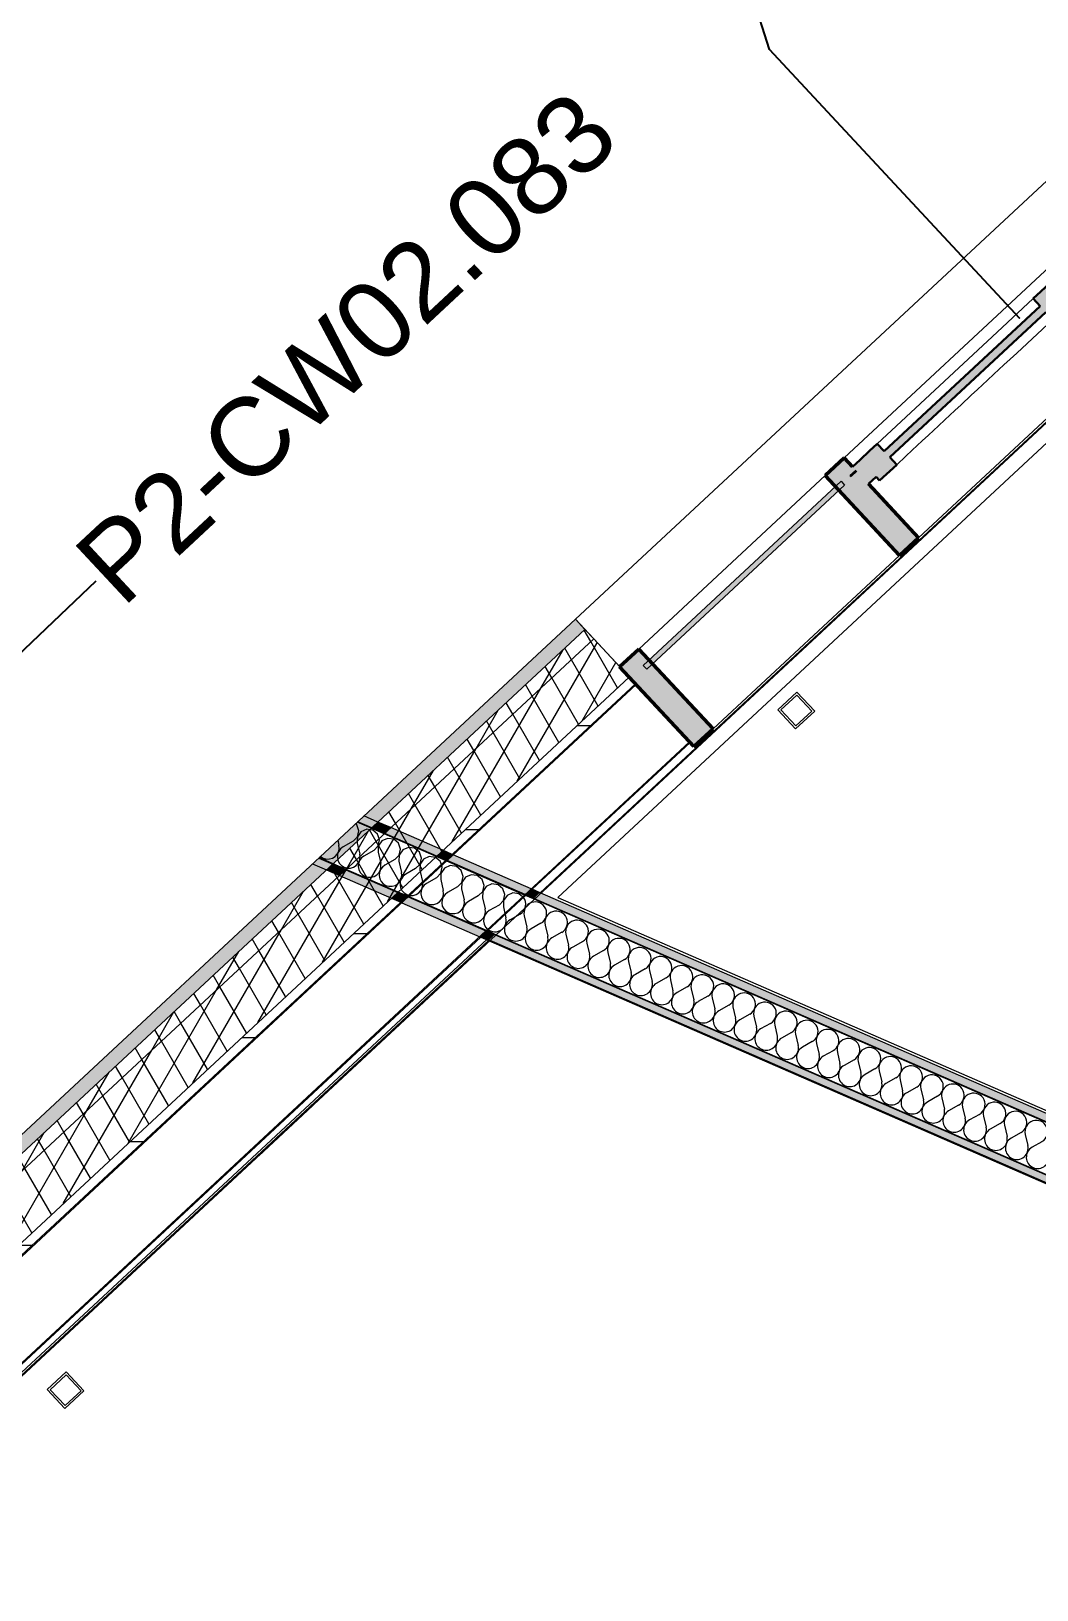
# Model space of a CAD drawing. Header units: millimetres. Extents: x -37281 to 954596, y -59787 to 956680.
# Drawn here: x 856666 to 858601, y -8863 to -5864 of the extents above; entities that cross this region are included whole.
import ezdxf
from ezdxf.enums import TextEntityAlignment as Align

# ---------------------------------------------------------------- set-up
doc = ezdxf.new("R2010")
doc.units = ezdxf.units.MM
doc.header["$MEASUREMENT"] = 0
doc.linetypes.add('Double Dashed', pattern=[1093.611073, 529.166651, -211.666656, 141.111112, -211.666656])
for name, color, linetype, lineweight, true_color in [('A-25-M_Curtain_Wall_Pen_No__46', 7, 'Continuous', 35, 0x444444), ('New_A-15-MG_Structural_Grid_Phase_2_Pen_No__222', 7, 'Continuous', 13, 0x65af33), ('New_A-25-M_Curtain_Wall_Pen_No__103', 7, 'Continuous', 15, 0xa6a6a6), ('New_A-25-M_Curtain_Wall_Pen_No__144', 7, 'Continuous', 0, 0xc8c8c8), ('New_A-25-M_Curtain_Wall_Pen_No__165', 7, 'Continuous', 0, 0x006060), ('New_A-25-M_Curtain_Wall_Pen_No__23', 7, 'Continuous', 30, 0x2a2a2a), ('New_A-25-M_Curtain_Wall_Pen_No__27', 7, 'Continuous', 50, 0x2a2a2a), ('New_A-25-M_Wall_Ext_Pen_No__107', 7, 'Continuous', 15, 0xa6a6a6), ('New_A-25-M_Wall_Int_Pen_No__107', 7, 'Continuous', 15, 0xa6a6a6), ('New_A-35-M_FFE-Zone_Pen_No__74', 7, 'Continuous', 20, 0x606060)]:
    doc.layers.add(name, color=color, linetype=linetype, lineweight=lineweight, true_color=true_color)
for name, color, linetype, lineweight in [('A-25-M_Curtain_Wall_Pen_No__85', 8, 'Continuous', 20), ('COLUMN.IFC Import_Pen_No__2', 8, 'Continuous', 15), ('New_A-20-M_Floor_Slab_Pen_No__89', 8, 'Continuous', 20), ('New_A-25-M_Curtain_Wall_Pen_No__1', 7, 'Continuous', 13), ('New_A-25-M_Curtain_Wall_Pen_No__87', 8, 'Continuous', 20), ('New_A-25-M_Wall_Ext_Pen_No__1', 7, 'Continuous', 13), ('New_A-25-M_Wall_Ext_Pen_No__87', 8, 'Continuous', 20), ('New_A-25-M_Wall_Int_Pen_No__1', 7, 'Continuous', 13), ('New_ArchiCAD Windows_Pen_No__1', 7, 'Continuous', 13), ('New_ArchiCAD Windows_Pen_No__87', 8, 'Continuous', 20), ('New_ArchiCAD Zone Stamps_Pen_No__9', 7, 'Continuous', 13)]:
    doc.layers.add(name, color=color, linetype=linetype, lineweight=lineweight)
for name, color, linetype in [('COLUMN.IFC Import', 7, 'Continuous'), ('New_A-15-MG_Structural_Grid_Phase_2', 7, 'Continuous'), ('New_A-20-M_Floor_Slab', 7, 'Continuous'), ('New_A-25-M_Curtain_Wall', 7, 'Continuous'), ('New_A-25-M_Wall_Ext', 7, 'Continuous'), ('New_A-25-M_Wall_Int', 7, 'Continuous'), ('New_A-35-M_FFE-Zone', 7, 'Continuous'), ('New_ArchiCAD Windows', 7, 'Continuous')]:
    doc.layers.add(name, color=color, linetype=linetype)
doc.styles.add('GENERATED_STYLE_2', font='')
doc.styles.add('GENERATED_STYLE_3', font='')
doc.styles.add('GENERATED_STYLE_4', font='')
doc.styles.get('GENERATED_STYLE_2').set_extended_font_data('Arial', bold=True)
doc.styles.get('GENERATED_STYLE_3').set_extended_font_data('Arial')
doc.styles.get('GENERATED_STYLE_4').set_extended_font_data('Swis721 BT')
doc.dimstyles.new('GENERATED_STYLE__2', dxfattribs={"dimtxt": 0.18, "dimasz": 273.6, "dimexe": 0.18, "dimexo": 0.0625, "dimgap": 0.09, "dimtad": 0, "dimtih": 1, "dimtoh": 1, "dimdec": 4, "dimzin": 0, "dimdsep": 46, "dimcen": 0.09, "dimadec": 0, "dimazin": 0, "dimtfac": 1, "dimtdec": 4, "dimtmove": 0, "dimatfit": 3, "dimldrblk": 'ARROWHEAD_5', "dimfxl": 1, "dimtolj": 1, "dimtzin": 0, "dimarcsym": 0})
pattern_1 = [(60, (864302.5, 0), (-43.30127, 25), []), (120, (864302.5, 0), (43.30127, 25), [])]
pattern_2 = [(222.9404, (864302.5, 0), (-117.9937, 126.797), [0, -100]), (222.9404, (864324.9, -97.46), (-117.9937, 126.797), [0, -100])]

# ---------------------------------------------------------------- blocks, each defined once
blk = doc.blocks.new('Director of Ops_INB 2112_65_2', base_point=(860455.9, -7415))
at = {"layer": 'New_A-35-M_FFE-Zone_Pen_No__74', "linetype": 'Continuous'}
for p, q in [((861064.1, -4381.2), (857679.4, -7530.9)), ((857679.4, -7530.9), (861363, -9137.2))]:
    blk.add_line(p, q, dxfattribs=at)
at = {"layer": 'New_ArchiCAD Zone Stamps_Pen_No__9'}
for tag, height, style, p in [('ROOM_NAME', 250, 'GENERATED_STYLE_2', (859771.5, -5920)), ('zoneNameLine2', 250, 'GENERATED_STYLE_2', (859583, -6352.2)), ('ROOM_NUMBER', 200, 'GENERATED_STYLE_3', (859394.6, -6772.9)), ('measuredAreaCode', 200, 'GENERATED_STYLE_3', (859237.6, -7133)), ('DUMMY_649', 200, 'GENERATED_STYLE_3', (859545, -7267)), ('DUMMY_650', 200, 'GENERATED_STYLE_3', (860034.3, -7480.4)), ('DUMMY_651', 133.3, 'GENERATED_STYLE_3', (860313.6, -7587))]:
    blk.add_attdef(tag, text='', height=height, rotation=336.4404, dxfattribs=dict(at, style=style)).set_placement(p, align=Align.TOP_LEFT)
blk = doc.blocks.new('Head of College_INB 2111_66_2', base_point=(858571, -10802.1))
at = {"layer": 'New_A-35-M_FFE-Zone_Pen_No__74', "linetype": 'Continuous'}
for p, q in [((857543.4, -7610.7), (855139.6, -9847.6)), ((861312.1, -9254.1), (857543.4, -7610.7))]:
    blk.add_line(p, q, dxfattribs=at)
at = {"layer": 'New_ArchiCAD Zone Stamps_Pen_No__9'}
for tag, height, style, p in [('ROOM_NAME', 250, 'GENERATED_STYLE_2', (857842.9, -9288.2)), ('zoneNameLine2', 250, 'GENERATED_STYLE_2', (857654.5, -9720.3)), ('ROOM_NUMBER', 200, 'GENERATED_STYLE_3', (857466, -10141)), ('measuredAreaCode', 200, 'GENERATED_STYLE_3', (857309, -10501.1)), ('DUMMY_649', 200, 'GENERATED_STYLE_3', (857616.4, -10635.2)), ('DUMMY_650', 200, 'GENERATED_STYLE_3', (858105.8, -10848.5)), ('DUMMY_651', 133.3, 'GENERATED_STYLE_3', (858385, -10955.1))]:
    blk.add_attdef(tag, text='', height=height, rotation=336.4404, dxfattribs=dict(at, style=style)).set_placement(p, align=Align.TOP_LEFT)
blk = doc.blocks.new('Slab_14_2', base_point=(829422.8, -33019))
at = {"layer": 'New_A-20-M_Floor_Slab_Pen_No__89', "linetype": 'Continuous', "flags": 128}
blk.add_lwpolyline([(875235.6, -26822.8), (866165.9, -22868), (874174.2, -4502.5), (868527.2, -2040.2), (868435.5, -2000.1), (866447.9, -6558.2), (861160.5, -4252.6), (853558.9, -11326.4), (853176.1, -10915), (829422.8, -33019)], dxfattribs=at)
blk = doc.blocks.new('Curtain Wall_34_2', base_point=(864302.5, 0))
at = {"layer": 'New_A-25-M_Curtain_Wall_Pen_No__103', "linetype": 'Continuous'}
for points in [[(858593.9, -6378.4), (858631.4, -6418.7), (858664.3, -6388), (858626.9, -6347.7)], [(858657.5, -6380.7), (858672.2, -6367.1), (858641.5, -6334.1), (858626.9, -6347.7)], [(858660, -6332), (858659.3, -6331.2), (858648.3, -6341.4), (858649, -6342.2)], [(858307.1, -6672), (858318, -6683.7), (858618.1, -6404.4), (858607.2, -6392.7)], [(858260.8, -6688.4), (858298.3, -6728.6), (858331.3, -6698), (858293.8, -6657.7)], [(858242.7, -6720.3), (858253.7, -6710), (858253, -6709.3), (858242, -6719.5)], [(858276.9, -6734.9), (858291.5, -6721.3), (858260.8, -6688.4), (858246.2, -6702)]]:
    blk.add_hatch(color=256, dxfattribs=at).paths.add_polyline_path(points)
at = {"layer": 'New_A-25-M_Curtain_Wall_Pen_No__144', "linetype": 'Continuous'}
for points in [[(859434.7, -5850.7), (859291.7, -5697), (859255.1, -5731.1), (859398.1, -5884.8)], [(858805.2, -6436.6), (858662.1, -6282.9), (858625.5, -6316.9), (858768.6, -6470.6)], [(858373.3, -6838.5), (858230.2, -6684.8), (858193.6, -6718.8), (858336.6, -6872.6)], [(857977.9, -7206.4), (857834.9, -7052.7), (857798.3, -7086.7), (857941.3, -7240.4)]]:
    blk.add_hatch(color=256, dxfattribs=at).paths.add_polyline_path(points)
at = {"layer": 'New_A-25-M_Curtain_Wall_Pen_No__165', "linetype": 'Continuous', "lineweight": 0, "true_color": 0x001818}
for points in [[(858677.7, -6321.6), (859292.6, -5749.4), (859285.8, -5742.1), (858670.9, -6314.3)], [(857850.5, -7091.4), (858231.1, -6737.2), (858224.3, -6729.9), (857843.7, -7084.1)]]:
    blk.add_hatch(color=168, dxfattribs=at).paths.add_polyline_path(points)
at = {"layer": 'New_A-25-M_Curtain_Wall_Pen_No__1', "linetype": 'Continuous'}
for p, q in [((859285.8, -5742.1), (858670.9, -6314.3)), ((859292.6, -5749.4), (858677.7, -6321.6)), ((859285.8, -5742.1), (859292.6, -5749.4)), ((858670.9, -6314.3), (858677.7, -6321.6)), ((858224.3, -6729.9), (857843.7, -7084.1)), ((858231.1, -6737.2), (857850.5, -7091.4)), ((858224.3, -6729.9), (858231.1, -6737.2)), ((857843.7, -7084.1), (857850.5, -7091.4))]:
    blk.add_line(p, q, dxfattribs=at)
at = {"layer": 'New_A-25-M_Curtain_Wall_Pen_No__23', "linetype": 'Continuous'}
for p, q in [((858659.3, -6331.2), (858648.3, -6341.4)), ((858660, -6332), (858649, -6342.2)), ((858659.3, -6331.2), (858660, -6332)), ((858608.6, -6364.8), (858593.9, -6378.4)), ((858593.9, -6378.4), (858607.2, -6392.7)), ((858672.2, -6367.1), (858657.5, -6380.7)), ((858657.5, -6380.7), (858664.3, -6388)), ((858607.2, -6392.7), (858307.1, -6672)), ((858618.1, -6404.4), (858318, -6683.7)), ((858618.1, -6404.4), (858631.4, -6418.7)), ((858664.3, -6388), (858631.4, -6418.7)), ((858293.8, -6657.7), (858279.1, -6671.3)), ((858293.8, -6657.7), (858307.1, -6672)), ((858318, -6683.7), (858331.3, -6698)), ((858253, -6709.3), (858242, -6719.5)), ((858253.7, -6710), (858242.7, -6720.3)), ((858331.3, -6698), (858298.3, -6728.6)), ((858242, -6719.5), (858242.7, -6720.3)), ((858291.5, -6721.3), (858276.9, -6734.9)), ((858291.5, -6721.3), (858298.3, -6728.6))]:
    blk.add_line(p, q, dxfattribs=at)
at = {"layer": 'New_A-25-M_Curtain_Wall_Pen_No__23', "linetype": 'Continuous', "flags": 128}
for points in [[(858608.6, -6364.8), (858626.9, -6347.7), (858641.5, -6334.1)], [(858246.2, -6702), (858260.8, -6688.4), (858279.1, -6671.3)]]:
    blk.add_lwpolyline(points, dxfattribs=at)
at = {"layer": 'New_A-25-M_Curtain_Wall_Pen_No__27', "linetype": 'Continuous'}
for p, q in [((859291.7, -5697), (859255.1, -5731.1)), ((859291.7, -5697), (859434.7, -5850.7)), ((859255.1, -5731.1), (859398.1, -5884.8)), ((859434.7, -5850.7), (859398.1, -5884.8)), ((858662.1, -6282.9), (858625.5, -6316.9)), ((858662.1, -6282.9), (858805.2, -6436.6)), ((858625.5, -6316.9), (858641.5, -6334.1)), ((858672.2, -6367.1), (858768.6, -6470.6)), ((858805.2, -6436.6), (858768.6, -6470.6)), ((858230.2, -6684.8), (858193.6, -6718.8)), ((858230.2, -6684.8), (858246.2, -6702)), ((858193.6, -6718.8), (858336.6, -6872.6)), ((858276.9, -6734.9), (858373.3, -6838.5)), ((858373.3, -6838.5), (858336.6, -6872.6)), ((857834.9, -7052.7), (857798.3, -7086.7)), ((857834.9, -7052.7), (857977.9, -7206.4)), ((857798.3, -7086.7), (857941.3, -7240.4)), ((857977.9, -7206.4), (857941.3, -7240.4))]:
    blk.add_line(p, q, dxfattribs=at)
at = {"layer": 'New_A-25-M_Curtain_Wall_Pen_No__87', "linetype": 'Continuous', "flags": 128}
for points in [[(858662.1, -6282.9), (859255.1, -5731.1)], [(858805.2, -6436.6), (859398.1, -5884.8)], [(858230.2, -6684.8), (858625.5, -6316.9)], [(858593.9, -6378.4), (858524.5, -6443)], [(858524.5, -6443), (858293.8, -6657.7)], [(858631.4, -6418.7), (858562, -6483.3)], [(858373.3, -6838.5), (858768.6, -6470.6)], [(858537.5, -6506), (858518.2, -6524)], [(858549.6, -6494.8), (858537.5, -6506)], [(858562, -6483.3), (858549.6, -6494.8)], [(858506.1, -6535.3), (858486.8, -6553.2)], [(858518.2, -6524), (858506.1, -6535.3)], [(858474.7, -6564.5), (858455.4, -6582.5)], [(858486.8, -6553.2), (858474.7, -6564.5)], [(858443.3, -6593.7), (858424, -6611.7)], [(858455.4, -6582.5), (858443.3, -6593.7)], [(858411.9, -6622.9), (858392.5, -6640.9)], [(858424, -6611.7), (858411.9, -6622.9)], [(858380.5, -6652.2), (858361.1, -6670.2)], [(858392.5, -6640.9), (858380.5, -6652.2)], [(858349.1, -6681.4), (858331.3, -6698)], [(858361.1, -6670.2), (858349.1, -6681.4)], [(857834.9, -7052.7), (858193.6, -6718.8)], [(857977.9, -7206.4), (858336.6, -6872.6)]]:
    blk.add_lwpolyline(points, dxfattribs=at)
blk = doc.blocks.new('*X1006', base_point=(864302.5, 0))
at = {"layer": 'New_A-25-M_Wall_Int_Pen_No__107', "linetype": 'Continuous'}
for p, q in [((857606.7, -7562.7), (857591.9, -7571.1)), ((857614.7, -7566.2), (857619.8, -7587.5)), ((857646.8, -7580.2), (857627.8, -7591)), ((857654.9, -7583.7), (857659.9, -7605)), ((857687, -7597.7), (857667.9, -7608.5)), ((857695, -7601.2), (857700.1, -7622.5)), ((857727.2, -7615.2), (857708.1, -7626)), ((857735.2, -7618.7), (857740.2, -7640)), ((857767.3, -7632.7), (857748.3, -7643.6)), ((857775.3, -7636.2), (857780.4, -7657.6)), ((857807.5, -7650.3), (857788.4, -7661.1)), ((857815.5, -7653.8), (857820.5, -7675.1)), ((857847.6, -7667.8), (857828.6, -7678.6)), ((857855.7, -7671.3), (857860.7, -7692.6)), ((857887.8, -7685.3), (857868.7, -7696.1)), ((857895.8, -7688.8), (857900.9, -7710.1)), ((857927.9, -7702.8), (857908.9, -7713.6)), ((857936, -7706.3), (857941, -7727.6)), ((857968.1, -7720.3), (857949.1, -7731.1)), ((857976.1, -7723.8), (857981.2, -7745.1)), ((858008.3, -7737.8), (857989.2, -7748.6)), ((858016.3, -7741.3), (858021.3, -7762.6)), ((858048.4, -7755.3), (858029.4, -7766.1)), ((858056.4, -7758.8), (858061.5, -7780.1)), ((858088.6, -7772.8), (858069.5, -7783.6)), ((858096.6, -7776.3), (858101.6, -7797.6)), ((858128.7, -7790.3), (858109.7, -7801.1)), ((858136.8, -7793.8), (858141.8, -7815.2)), ((858168.9, -7807.8), (858149.8, -7818.7)), ((858176.9, -7811.4), (858182, -7832.7)), ((858209, -7825.4), (858190, -7836.2)), ((858217.1, -7828.9), (858222.1, -7850.2)), ((858249.2, -7842.9), (858230.2, -7853.7)), ((858257.2, -7846.4), (858262.3, -7867.7)), ((858289.4, -7860.4), (858270.3, -7871.2)), ((858297.4, -7863.9), (858302.4, -7885.2)), ((858329.5, -7877.9), (858310.5, -7888.7)), ((858337.6, -7881.4), (858342.6, -7902.7)), ((858369.7, -7895.4), (858350.6, -7906.2)), ((858377.7, -7898.9), (858382.8, -7920.2)), ((858409.8, -7912.9), (858390.8, -7923.7)), ((858417.9, -7916.4), (858422.9, -7937.7)), ((858450, -7930.4), (858430.9, -7941.2)), ((858458, -7933.9), (858463.1, -7955.2)), ((858490.2, -7947.9), (858471.1, -7958.7)), ((858498.2, -7951.4), (858503.2, -7972.8)), ((858530.3, -7965.4), (858511.3, -7976.3)), ((858538.3, -7968.9), (858543.4, -7990.3)), ((858570.5, -7983), (858551.4, -7993.8)), ((858578.5, -7986.5), (858583.5, -8007.8)), ((858610.6, -8000.5), (858591.6, -8011.3))]:
    blk.add_line(p, q, dxfattribs=at)
for centre, start, end in [((857595.9, -7543.6), 299.5705, 350.4377), ((857636, -7561.2), 299.5705, 193.3103), ((857676.2, -7578.7), 299.5705, 193.3103), ((857558.3, -7575), 288.8554, 337.0253), ((857598.4, -7592.6), 155.8415, 246.4404), ((857716.3, -7596.2), 299.5705, 193.3103), ((857598.4, -7592.6), 246.4404, 13.3103), ((857638.6, -7610.1), 119.5705, 246.4404), ((857638.6, -7610.1), 246.4404, 13.3103), ((857678.8, -7627.6), 119.5705, 246.4404), ((857756.5, -7613.7), 299.5705, 193.3103), ((857796.7, -7631.2), 299.5705, 193.3103), ((857678.8, -7627.6), 246.4404, 13.3103), ((857718.9, -7645.1), 119.5705, 246.4404), ((857718.9, -7645.1), 246.4404, 13.3103), ((857759.1, -7662.6), 119.5705, 246.4404), ((857836.8, -7648.7), 299.5705, 193.3103), ((857877, -7666.2), 299.5705, 193.3103), ((857759.1, -7662.6), 246.4404, 13.3103), ((857799.2, -7680.1), 119.5705, 246.4404), ((857799.2, -7680.1), 246.4404, 13.3103), ((857917.1, -7683.7), 299.5705, 193.3103), ((857839.4, -7697.6), 119.5705, 246.4404), ((857839.4, -7697.6), 246.4404, 13.3103), ((857879.5, -7715.1), 119.5705, 246.4404), ((857957.3, -7701.2), 299.5705, 193.3103), ((857997.4, -7718.8), 299.5705, 193.3103), ((857879.5, -7715.1), 246.4404, 13.3103), ((857919.7, -7732.6), 119.5705, 246.4404), ((857919.7, -7732.6), 246.4404, 13.3103), ((857959.9, -7750.2), 119.5705, 246.4404), ((858037.6, -7736.3), 299.5705, 193.3103), ((858077.8, -7753.8), 299.5705, 193.3103), ((857959.9, -7750.2), 246.4404, 13.3103), ((858000, -7767.7), 119.5705, 246.4404), ((858000, -7767.7), 246.4404, 13.3103), ((858040.2, -7785.2), 119.5705, 246.4404), ((858117.9, -7771.3), 299.5705, 193.3103), ((858158.1, -7788.8), 299.5705, 193.3103), ((858040.2, -7785.2), 246.4404, 13.3103), ((858080.3, -7802.7), 119.5705, 246.4404), ((858198.2, -7806.3), 299.5705, 193.3103), ((858080.3, -7802.7), 246.4404, 13.3103), ((858120.5, -7820.2), 119.5705, 246.4404), ((858120.5, -7820.2), 246.4404, 13.3103), ((858160.6, -7837.7), 119.5705, 246.4404), ((858238.4, -7823.8), 299.5705, 193.3103), ((858278.6, -7841.3), 299.5705, 193.3103), ((858160.6, -7837.7), 246.4404, 13.3103), ((858200.8, -7855.2), 119.5705, 246.4404), ((858200.8, -7855.2), 246.4404, 13.3103), ((858241, -7872.7), 119.5705, 246.4404), ((858318.7, -7858.8), 299.5705, 193.3103), ((858358.9, -7876.4), 299.5705, 193.3103), ((858241, -7872.7), 246.4404, 13.3103), ((858281.1, -7890.2), 119.5705, 246.4404), ((858281.1, -7890.2), 246.4404, 13.3103), ((858399, -7893.9), 299.5705, 193.3103), ((858321.3, -7907.8), 119.5705, 246.4404), ((858321.3, -7907.8), 246.4404, 13.3103), ((858361.4, -7925.3), 119.5705, 246.4404), ((858439.2, -7911.4), 299.5705, 193.3103), ((858479.3, -7928.9), 299.5705, 193.3103), ((858361.4, -7925.3), 246.4404, 13.3103), ((858401.6, -7942.8), 119.5705, 246.4404), ((858401.6, -7942.8), 246.4404, 13.3103), ((858441.8, -7960.3), 119.5705, 246.4404), ((858519.5, -7946.4), 299.5705, 193.3103), ((858559.7, -7963.9), 299.5705, 193.3103), ((858441.8, -7960.3), 246.4404, 13.3103), ((858481.9, -7977.8), 119.5705, 246.4404), ((858481.9, -7977.8), 246.4404, 13.3103), ((858522.1, -7995.3), 119.5705, 246.4404), ((858599.8, -7981.4), 299.5705, 193.3103), ((858522.1, -7995.3), 246.4404, 13.3103), ((858562.2, -8012.8), 119.5705, 246.4404), ((858562.2, -8012.8), 246.4404, 13.3103), ((858602.4, -8030.3), 119.5705, 246.4404), ((858602.4, -8030.3), 246.4404, 13.3103)]:
    blk.add_arc(centre, 21.9, start, end, dxfattribs=at)
blk = doc.blocks.new('Wall_310_2', base_point=(861419.6, -9167.2))
at = {"layer": 'New_A-25-M_Wall_Int_Pen_No__107', "linetype": 'Continuous'}
for points in [[(861327.9, -9127.3), (857645.2, -7521.4), (857633.3, -7532.6), (861321.9, -9141)], [(861284.3, -9227.2), (857558.2, -7602.4), (857546.3, -7613.5), (861278.3, -9240.9)]]:
    blk.add_hatch(color=256, dxfattribs=at).paths.add_polyline_path(points)
at = {"layer": 'New_A-25-M_Wall_Int_Pen_No__107', "linetype": 'Continuous', "lineweight": 0, "true_color": 0x535353}
for points in [[(861321.9, -9141), (857633.3, -7532.6), (857632.5, -7533.3), (861321.5, -9141.9)], [(861284.7, -9226.3), (857559, -7601.7), (857558.2, -7602.4), (861284.3, -9227.2)]]:
    blk.add_hatch(color=251, dxfattribs=at).paths.add_polyline_path(points)
at = {"layer": 'New_A-25-M_Wall_Int_Pen_No__1', "linetype": 'Continuous'}
for p, q in [((861321.5, -9141.9), (857632.5, -7533.3)), ((861321.9, -9141), (857633.3, -7532.6)), ((861284.3, -9227.2), (857558.2, -7602.4)), ((861284.7, -9226.3), (857559, -7601.7))]:
    blk.add_line(p, q, dxfattribs=at)
at = {"layer": 'New_A-25-M_Wall_Int_Pen_No__1', "linetype": 'Continuous', "flags": 128}
for points in [[(861327.9, -9127.3), (857645.2, -7521.4)], [(857546.3, -7613.5), (861278.3, -9240.9)]]:
    blk.add_lwpolyline(points, dxfattribs=at)
at = {"layer": 'New_A-25-M_Wall_Int', "color": 250, "lineweight": 50, "true_color": 0x2a2a2a}
blk.add_blockref('*X1006', (864302.5, 0), dxfattribs=at)
blk = doc.blocks.new('*X1085', base_point=(864302.5, 0))
at = {"layer": 'New_A-25-M_Wall_Ext_Pen_No__107', "linetype": 'Continuous'}
for p, q in [((857292.6, -7391.1), (857290, -7388.9)), ((857296.5, -7402.4), (857292.6, -7391.1)), ((857293.8, -7414.1), (857296.5, -7402.4)), ((857300.7, -7404.3), (857294, -7414.2)), ((857311.7, -7399.4), (857300.7, -7404.3)), ((857317.6, -7400.2), (857311.7, -7399.4)), ((857256.1, -7420.5), (857258.3, -7429.9)), ((857257.8, -7441.9), (857258.9, -7435.9)), ((857261.6, -7437.1), (857258, -7442)), ((857258.9, -7435.9), (857258.3, -7429.9)), ((857266.4, -7433.4), (857261.6, -7437.1)), ((857285.4, -7422.6), (857266.4, -7433.4)), ((857285.4, -7422.6), (857293.8, -7414.1)), ((857294, -7414.2), (857293.6, -7422.5)), ((857222.8, -7451.5), (857223.1, -7451.9)), ((857223.1, -7451.9), (857228.3, -7455)), ((857228.3, -7455), (857234.1, -7456.7)), ((857234.1, -7456.7), (857240.1, -7456.6)), ((857240.1, -7456.6), (857245.9, -7455)), ((857245.9, -7455), (857251.1, -7451.8)), ((857251.1, -7451.8), (857255.1, -7447.3)), ((857255.1, -7447.3), (857257.8, -7441.9)), ((857255.8, -7447.6), (857255.3, -7453.6)), ((857255.3, -7453.6), (857256, -7457.4)), ((857258, -7442), (857255.8, -7447.6))]:
    blk.add_line(p, q, dxfattribs=at)
blk = doc.blocks.new('*X1086', base_point=(864302.5, 0))
at = {"layer": 'New_A-25-M_Wall_Ext_Pen_No__107', "linetype": 'Continuous'}
for p, q in [((857323.5, -7401), (857317.6, -7400.2)), ((857332.8, -7408.6), (857323.5, -7401)), ((857293.6, -7422.5), (857293.5, -7426.1)), ((857293.5, -7426.1), (857298.5, -7447.4)), ((857335.8, -7417.4), (857332.8, -7408.6)), ((857256, -7457.4), (857256.4, -7459.6)), ((857256.4, -7459.6), (857259.2, -7465)), ((857259.2, -7465), (857263.3, -7469.4)), ((857298.9, -7451.7), (857298.5, -7447.4)), ((857263.3, -7469.4), (857268.4, -7472.6)), ((857268.4, -7472.6), (857274.2, -7474.2)), ((857274.2, -7474.2), (857274.7, -7474.2))]:
    blk.add_line(p, q, dxfattribs=at)
blk = doc.blocks.new('*X1087', base_point=(864302.5, 0))
at = {"layer": 'New_A-25-M_Wall_Ext_Pen_No__107', "linetype": 'Continuous'}
for p, q in [((857325.6, -7440.1), (857334, -7431.6)), ((857334.1, -7431.7), (857333.6, -7443.6)), ((857334, -7431.6), (857336.6, -7419.9)), ((857340.9, -7421.8), (857334.1, -7431.7)), ((857336.6, -7419.9), (857335.8, -7417.4)), ((857351.8, -7416.9), (857340.9, -7421.8)), ((857363.7, -7418.5), (857351.8, -7416.9)), ((857372.9, -7426.1), (857363.7, -7418.5)), ((857376.8, -7437.4), (857372.9, -7426.1)), ((857392, -7434.4), (857381, -7439.3)), ((857403.8, -7436), (857392, -7434.4)), ((857413.1, -7443.6), (857403.8, -7436)), ((857291.2, -7469.3), (857295.3, -7464.8)), ((857295.3, -7464.8), (857298, -7459.4)), ((857296, -7465.1), (857295.5, -7471.1)), ((857298.1, -7459.5), (857296, -7465.1)), ((857298, -7459.4), (857299.1, -7453.4)), ((857301.7, -7454.6), (857298.1, -7459.5)), ((857299.1, -7453.4), (857298.9, -7451.7)), ((857306.5, -7450.9), (857301.7, -7454.6)), ((857325.6, -7440.1), (857306.5, -7450.9)), ((857333.6, -7443.6), (857338.7, -7464.9)), ((857339.2, -7471), (857338.7, -7464.9)), ((857365.7, -7457.6), (857346.7, -7468.4)), ((857365.7, -7457.6), (857374.1, -7449.1)), ((857374.3, -7449.2), (857373.8, -7461.1)), ((857373.8, -7461.1), (857378.8, -7482.5)), ((857374.1, -7449.1), (857376.8, -7437.4)), ((857381, -7439.3), (857374.3, -7449.2)), ((857405.9, -7475.1), (857414.3, -7466.6)), ((857417, -7454.9), (857413.1, -7443.6)), ((857414.5, -7466.7), (857413.9, -7478.6)), ((857414.3, -7466.6), (857417, -7454.9)), ((857421.2, -7456.8), (857414.5, -7466.7)), ((857432.1, -7451.9), (857421.2, -7456.8)), ((857443.8, -7453.5), (857432.1, -7451.9)), ((857274.7, -7474.2), (857280.3, -7474.2)), ((857280.3, -7474.2), (857286.1, -7472.5)), ((857286.1, -7472.5), (857291.2, -7469.3)), ((857295.5, -7471.1), (857296.6, -7477.1)), ((857296.6, -7477.1), (857299.3, -7482.5)), ((857299.3, -7482.5), (857303.4, -7486.9)), ((857303.4, -7486.9), (857308.6, -7490.1)), ((857308.6, -7490.1), (857314.4, -7491.7)), ((857314.4, -7491.7), (857320.4, -7491.7)), ((857320.4, -7491.7), (857326.3, -7490)), ((857326.3, -7490), (857331.4, -7486.8)), ((857331.4, -7486.8), (857335.4, -7482.3)), ((857335.4, -7482.3), (857338.1, -7476.9)), ((857336.1, -7482.6), (857335.6, -7488.6)), ((857335.6, -7488.6), (857336.8, -7494.6)), ((857338.3, -7477), (857336.1, -7482.6)), ((857336.8, -7494.6), (857339.5, -7500)), ((857338.1, -7476.9), (857339.2, -7471)), ((857341.9, -7472.1), (857338.3, -7477)), ((857346.7, -7468.4), (857341.9, -7472.1)), ((857375.6, -7499.8), (857378.3, -7494.4)), ((857378.4, -7494.5), (857376.3, -7500.1)), ((857378.3, -7494.4), (857379.4, -7488.5)), ((857382, -7489.6), (857378.4, -7494.5)), ((857379.4, -7488.5), (857378.8, -7482.5)), ((857386.8, -7486), (857382, -7489.6)), ((857405.9, -7475.1), (857386.8, -7486)), ((857413.9, -7478.6), (857414.4, -7480.8)), ((857339.5, -7500), (857343.6, -7504.4)), ((857343.6, -7504.4), (857348.7, -7507.6)), ((857348.7, -7507.6), (857354.6, -7509.2)), ((857354.6, -7509.2), (857360.6, -7509.2)), ((857360.6, -7509.2), (857366.4, -7507.5)), ((857366.4, -7507.5), (857371.5, -7504.3)), ((857371.5, -7504.3), (857375.6, -7499.8)), ((857376.3, -7500.1), (857375.8, -7506.2)), ((857375.8, -7506.2), (857376.9, -7512.1)), ((857376.9, -7512.1), (857378.2, -7514.5))]:
    blk.add_line(p, q, dxfattribs=at)
blk = doc.blocks.new('*X1088', base_point=(864302.5, 0))
at = {"layer": 'New_A-25-M_Wall_Ext_Pen_No__107', "linetype": 'Continuous'}
for p, q in [((857444, -7453.5), (857443.8, -7453.5)), ((857453.2, -7461.1), (857444, -7453.5)), ((857455.4, -7467.3), (857453.2, -7461.1)), ((857414.4, -7480.8), (857419, -7500)), ((857378.2, -7514.5), (857379.6, -7517.5)), ((857379.6, -7517.5), (857383.7, -7521.9)), ((857383.7, -7521.9), (857388.9, -7525.1)), ((857388.9, -7525.1), (857392.2, -7526)), ((857419.1, -7501.1), (857419, -7500))]:
    blk.add_line(p, q, dxfattribs=at)
blk = doc.blocks.new('*X1089', base_point=(864302.5, 0))
at = {"layer": 'New_A-25-M_Wall_Ext_Pen_No__107', "linetype": 'Continuous'}
for p, q in [((857456.1, -7469.4), (857455.4, -7467.3)), ((857392.2, -7526), (857394.5, -7526.7)), ((857419.3, -7503.6), (857419.1, -7501.1))]:
    blk.add_line(p, q, dxfattribs=at)
blk = doc.blocks.new('*X1090', base_point=(864302.5, 0))
at = {"layer": 'New_A-25-M_Wall_Ext_Pen_No__107', "linetype": 'Continuous'}
for p, q in [((857446.1, -7492.7), (857427, -7503.5)), ((857446.1, -7492.7), (857454.5, -7484.1)), ((857454.6, -7484.2), (857454.1, -7496.2)), ((857454.1, -7496.2), (857459.1, -7517.5)), ((857454.5, -7484.1), (857457.1, -7472.5)), ((857461.4, -7474.3), (857454.6, -7484.2)), ((857457.1, -7472.5), (857456.1, -7469.4)), ((857472.3, -7469.4), (857461.4, -7474.3)), ((857484.2, -7471), (857472.3, -7469.4)), ((857493.4, -7478.6), (857484.2, -7471)), ((857497.3, -7490), (857493.4, -7478.6)), ((857494.6, -7501.6), (857497.3, -7490)), ((857501.5, -7491.8), (857494.8, -7501.7)), ((857512.4, -7486.9), (857501.5, -7491.8)), ((857524.3, -7488.5), (857512.4, -7486.9)), ((857533.6, -7496.1), (857524.3, -7488.5)), ((857537.4, -7507.5), (857533.6, -7496.1)), ((857394.5, -7526.7), (857394.7, -7526.7)), ((857394.7, -7526.7), (857400.8, -7526.7)), ((857400.8, -7526.7), (857406.6, -7525)), ((857406.6, -7525), (857411.7, -7521.8)), ((857411.7, -7521.8), (857415.8, -7517.3)), ((857415.8, -7517.3), (857418.4, -7511.9)), ((857416.5, -7517.6), (857415.9, -7523.7)), ((857415.9, -7523.7), (857417.1, -7529.6)), ((857418.6, -7512), (857416.5, -7517.6)), ((857418.4, -7511.9), (857419.5, -7506)), ((857422.2, -7507.1), (857418.6, -7512)), ((857419.5, -7506), (857419.3, -7503.6)), ((857427, -7503.5), (857422.2, -7507.1)), ((857458.6, -7529.4), (857459.7, -7523.5)), ((857462.4, -7524.7), (857458.8, -7529.5)), ((857459.7, -7523.5), (857459.1, -7517.5)), ((857467.2, -7521), (857462.4, -7524.7)), ((857486.2, -7510.2), (857467.2, -7521)), ((857486.2, -7510.2), (857494.6, -7501.6)), ((857494.8, -7501.7), (857494.2, -7513.7)), ((857494.2, -7513.7), (857499.3, -7535)), ((857526.4, -7527.7), (857534.8, -7519.1)), ((857534.9, -7519.2), (857534.4, -7531.2)), ((857534.8, -7519.1), (857537.4, -7507.5)), ((857541.7, -7509.3), (857534.9, -7519.2)), ((857552.6, -7504.5), (857541.7, -7509.3)), ((857564.5, -7506.1), (857552.6, -7504.5)), ((857573.7, -7513.7), (857564.5, -7506.1)), ((857577.6, -7525), (857573.7, -7513.7)), ((857574.9, -7536.7), (857577.6, -7525)), ((857581.8, -7526.8), (857575.1, -7536.7)), ((857592.8, -7522), (857581.8, -7526.8)), ((857604.6, -7523.6), (857592.8, -7522)), ((857611.7, -7529.4), (857604.6, -7523.6)), ((857417.1, -7529.6), (857419.8, -7535)), ((857419.8, -7535), (857423.9, -7539.4)), ((857423.9, -7539.4), (857429.1, -7542.6)), ((857429.1, -7542.6), (857434.9, -7544.2)), ((857434.9, -7544.2), (857440.9, -7544.2)), ((857440.9, -7544.2), (857446.7, -7542.5)), ((857446.7, -7542.5), (857451.9, -7539.3)), ((857451.9, -7539.3), (857455.9, -7534.8)), ((857455.9, -7534.8), (857458.6, -7529.4)), ((857456.6, -7535.2), (857456.1, -7541.2)), ((857456.1, -7541.2), (857457.2, -7547.1)), ((857458.8, -7529.5), (857456.6, -7535.2)), ((857457.2, -7547.1), (857460, -7552.5)), ((857460, -7552.5), (857464.1, -7556.9)), ((857464.1, -7556.9), (857469.2, -7560.1)), ((857486.9, -7560), (857492, -7556.8)), ((857492, -7556.8), (857496.1, -7552.4)), ((857496.1, -7552.4), (857498.8, -7546.9)), ((857496.8, -7552.7), (857496.2, -7558.7)), ((857498.9, -7547), (857496.8, -7552.7)), ((857498.8, -7546.9), (857499.8, -7541)), ((857502.5, -7542.2), (857498.9, -7547)), ((857499.8, -7541), (857499.3, -7535)), ((857507.3, -7538.5), (857502.5, -7542.2)), ((857526.4, -7527.7), (857507.3, -7538.5)), ((857534.4, -7531.2), (857539.4, -7552.5)), ((857540, -7558.5), (857539.4, -7552.5)), ((857547.5, -7556), (857542.7, -7559.7)), ((857566.5, -7545.2), (857547.5, -7556)), ((857566.5, -7545.2), (857574.9, -7536.7)), ((857575.1, -7536.7), (857574.6, -7548.7)), ((857574.6, -7548.7), (857577.5, -7561.2)), ((857469.2, -7560.1), (857475, -7561.7)), ((857475, -7561.7), (857481.1, -7561.7)), ((857481.1, -7561.7), (857486.9, -7560)), ((857496.2, -7558.7), (857497.4, -7564.6)), ((857497.4, -7564.6), (857500.1, -7570)), ((857500.1, -7570), (857504.2, -7574.5)), ((857504.2, -7574.5), (857509.4, -7577.6)), ((857509.4, -7577.6), (857515.2, -7579.2)), ((857515.2, -7579.2), (857521.2, -7579.2)), ((857521.2, -7579.2), (857527, -7577.5)), ((857527, -7577.5), (857532.2, -7574.3)), ((857532.2, -7574.3), (857536.2, -7569.9)), ((857536.2, -7569.9), (857538.9, -7564.5)), ((857536.9, -7570.2), (857536.4, -7576.2)), ((857536.4, -7576.2), (857537.6, -7582.1)), ((857539.1, -7564.5), (857536.9, -7570.2)), ((857537.6, -7582.1), (857540.3, -7587.5)), ((857538.9, -7564.5), (857540, -7558.5)), ((857542.7, -7559.7), (857539.1, -7564.5)), ((857540.3, -7587.5), (857544.4, -7592)), ((857544.4, -7592), (857544.4, -7592))]:
    blk.add_line(p, q, dxfattribs=at)
blk = doc.blocks.new('*X1091', base_point=(864302.5, 0))
at = {"layer": 'New_A-25-M_Wall_Ext_Pen_No__107', "linetype": 'Continuous'}
for p, q in [((857613.3, -7530.7), (857611.7, -7529.4)), ((857577.5, -7561.2), (857578.1, -7563.5)), ((857544.4, -7592), (857546.2, -7593.1))]:
    blk.add_line(p, q, dxfattribs=at)
blk = doc.blocks.new('*X1092', base_point=(864302.5, 0))
at = {"layer": 'New_A-25-M_Wall_Ext_Pen_No__107', "linetype": 'Continuous'}
for p, q in [((857578.1, -7563.5), (857579.6, -7570)), ((857591.9, -7571.1), (857587.6, -7573.5))]:
    blk.add_line(p, q, dxfattribs=at)
for centre, start, end in [((857595.9, -7543.6), 350.4377, 36.7058), ((857558.3, -7575), 337.0253, 13.3103), ((857598.4, -7592.6), 119.5705, 155.8415), ((857558.3, -7575), 236.1291, 246.4404), ((857558.3, -7575), 246.4404, 288.8554)]:
    blk.add_arc(centre, 21.9, start, end, dxfattribs=at)
blk = doc.blocks.new('Rectangular Window Opening 19_7')
at = {"layer": 'New_ArchiCAD Windows_Pen_No__87', "linetype": 'Continuous'}
for p, q in [((1020, 339), (-1020, 339)), ((-1020, 339), (-1020, 0)), ((1020, 339), (1020, 0)), ((-1020, 0), (1020, 0))]:
    blk.add_line(p, q, dxfattribs=at)
blk = doc.blocks.new('Wall_351_2', base_point=(861087.7, -3855))
at = {"layer": 'New_A-25-M_Wall_Ext_Pen_No__107', "linetype": 'Continuous'}
for points in [[(857321.4, -7396.6), (857333.4, -7385.5), (857306.4, -7373.7), (857294.4, -7384.8)], [(857346.4, -7407.5), (857358.4, -7396.3), (857333.4, -7385.5), (857321.4, -7396.6)], [(857446.4, -7451.1), (857458.3, -7439.9), (857358.4, -7396.3), (857346.4, -7407.5)], [(857234.4, -7477.6), (857246.4, -7466.4), (857219.4, -7454.7), (857207.4, -7465.8)], [(857259.4, -7488.5), (857271.4, -7477.3), (857246.4, -7466.4), (857234.4, -7477.6)], [(857464.4, -7458.9), (857476.3, -7447.8), (857458.3, -7439.9), (857446.4, -7451.1)], [(857466.4, -7459.8), (857478.3, -7448.6), (857476.3, -7447.8), (857464.4, -7458.9)], [(857616.3, -7525.2), (857628.3, -7514), (857478.3, -7448.6), (857466.4, -7459.8)], [(857359.3, -7532), (857371.3, -7520.9), (857271.4, -7477.3), (857259.4, -7488.5)], [(857377.3, -7539.9), (857389.3, -7528.7), (857371.3, -7520.9), (857359.3, -7532)], [(857618.3, -7526), (857630.3, -7514.9), (857628.3, -7514), (857616.3, -7525.2)], [(857633.3, -7532.6), (857645.2, -7521.4), (857630.3, -7514.9), (857618.3, -7526)], [(857379.3, -7540.8), (857391.3, -7529.6), (857389.3, -7528.7), (857377.3, -7539.9)], [(857529.3, -7606.1), (857541.2, -7595), (857391.3, -7529.6), (857379.3, -7540.8)], [(857531.3, -7607), (857543.2, -7595.9), (857541.2, -7595), (857529.3, -7606.1)], [(857546.3, -7613.5), (857558.2, -7602.4), (857543.2, -7595.9), (857531.3, -7607)]]:
    blk.add_hatch(color=256, dxfattribs=at).paths.add_polyline_path(points)
at = {"layer": 'New_A-25-M_Wall_Ext_Pen_No__107', "linetype": 'Continuous', "lineweight": 0, "true_color": 0x535353}
for points in [[(857320.6, -7397.3), (857321.4, -7396.6), (857294.4, -7384.8), (857293.6, -7385.6)], [(857345.6, -7408.2), (857346.4, -7407.5), (857321.4, -7396.6), (857320.6, -7397.3)], [(857445.6, -7451.8), (857446.4, -7451.1), (857346.4, -7407.5), (857345.6, -7408.2)], [(857246.4, -7466.4), (857247.2, -7465.7), (857220.2, -7453.9), (857219.4, -7454.7)], [(857271.4, -7477.3), (857272.2, -7476.6), (857247.2, -7465.7), (857246.4, -7466.4)], [(857463.6, -7459.7), (857464.4, -7458.9), (857446.4, -7451.1), (857445.6, -7451.8)], [(857465.6, -7460.5), (857466.4, -7459.8), (857464.4, -7458.9), (857463.6, -7459.7)], [(857615.5, -7525.9), (857616.3, -7525.2), (857466.4, -7459.8), (857465.6, -7460.5)], [(857371.3, -7520.9), (857372.1, -7520.2), (857272.2, -7476.6), (857271.4, -7477.3)], [(857389.3, -7528.7), (857390.1, -7528), (857372.1, -7520.2), (857371.3, -7520.9)], [(857617.5, -7526.8), (857618.3, -7526), (857616.3, -7525.2), (857615.5, -7525.9)], [(857632.5, -7533.3), (857633.3, -7532.6), (857618.3, -7526), (857617.5, -7526.8)], [(857391.3, -7529.6), (857392.1, -7528.9), (857390.1, -7528), (857389.3, -7528.7)], [(857541.2, -7595), (857542, -7594.3), (857392.1, -7528.9), (857391.3, -7529.6)], [(857543.2, -7595.9), (857544, -7595.1), (857542, -7594.3), (857541.2, -7595)], [(857558.2, -7602.4), (857559, -7601.7), (857544, -7595.1), (857543.2, -7595.9)]]:
    blk.add_hatch(color=251, dxfattribs=at).paths.add_polyline_path(points)
at = {"layer": 'New_A-25-M_Wall_Ext_Pen_No__1', "linetype": 'Continuous'}
for p, q in [((857333.4, -7385.5), (857306.4, -7373.7)), ((857320.6, -7397.3), (857293.6, -7385.6)), ((857321.4, -7396.6), (857294.4, -7384.8)), ((857345.6, -7408.2), (857320.6, -7397.3)), ((857346.4, -7407.5), (857321.4, -7396.6)), ((857358.4, -7396.3), (857333.4, -7385.5)), ((857458.3, -7439.9), (857358.4, -7396.3)), ((857445.6, -7451.8), (857345.6, -7408.2)), ((857446.4, -7451.1), (857346.4, -7407.5)), ((857207.4, -7465.8), (857234.4, -7477.6)), ((857219.4, -7454.7), (857246.4, -7466.4)), ((857247.2, -7465.7), (857220.2, -7453.9)), ((857246.4, -7466.4), (857271.4, -7477.3)), ((857272.2, -7476.6), (857247.2, -7465.7)), ((857463.6, -7459.7), (857445.6, -7451.8)), ((857464.4, -7458.9), (857446.4, -7451.1)), ((857476.3, -7447.8), (857458.3, -7439.9)), ((857465.6, -7460.5), (857463.6, -7459.7)), ((857466.4, -7459.8), (857464.4, -7458.9)), ((857615.5, -7525.9), (857465.6, -7460.5)), ((857616.3, -7525.2), (857466.4, -7459.8)), ((857478.3, -7448.6), (857476.3, -7447.8)), ((857628.3, -7514), (857478.3, -7448.6)), ((857234.4, -7477.6), (857259.4, -7488.5)), ((857259.4, -7488.5), (857359.3, -7532)), ((857271.4, -7477.3), (857371.3, -7520.9)), ((857372.1, -7520.2), (857272.2, -7476.6)), ((857371.3, -7520.9), (857389.3, -7528.7)), ((857390.1, -7528), (857372.1, -7520.2)), ((857617.5, -7526.8), (857615.5, -7525.9)), ((857618.3, -7526), (857616.3, -7525.2)), ((857632.5, -7533.3), (857617.5, -7526.8)), ((857633.3, -7532.6), (857618.3, -7526)), ((857630.3, -7514.9), (857628.3, -7514)), ((857645.2, -7521.4), (857630.3, -7514.9)), ((857359.3, -7532), (857377.3, -7539.9)), ((857377.3, -7539.9), (857379.3, -7540.8)), ((857379.3, -7540.8), (857529.3, -7606.1)), ((857389.3, -7528.7), (857391.3, -7529.6)), ((857392.1, -7528.9), (857390.1, -7528)), ((857391.3, -7529.6), (857541.2, -7595)), ((857542, -7594.3), (857392.1, -7528.9)), ((857529.3, -7606.1), (857531.3, -7607)), ((857531.3, -7607), (857546.3, -7613.5)), ((857541.2, -7595), (857543.2, -7595.9)), ((857544, -7595.1), (857542, -7594.3)), ((857543.2, -7595.9), (857558.2, -7602.4)), ((857559, -7601.7), (857544, -7595.1))]:
    blk.add_line(p, q, dxfattribs=at)
at = {"layer": 'New_A-25-M_Wall_Ext_Pen_No__87', "linetype": 'Continuous', "flags": 128}
for points in [[(857713.1, -6995.2), (856201.4, -8402)], [(857645.2, -7521.4), (857944.1, -7243.4)], [(856432.3, -8650.1), (857546.3, -7613.5)]]:
    blk.add_lwpolyline(points, dxfattribs=at)
at = {"layer": 'New_A-25-M_Wall_Ext', "color": 250, "lineweight": 50, "true_color": 0x2a2a2a}
for name in ['*X1085', '*X1086', '*X1087', '*X1088', '*X1089', '*X1090', '*X1091', '*X1092']:
    blk.add_blockref(name, (864302.5, 0), dxfattribs=at)
at = {"layer": 'New_ArchiCAD Windows', "color": 251, "linetype": 'Continuous', "lineweight": 20, "true_color": 0x606060, "xscale": -0.9999999999999999, "zscale": 1000, "rotation": 222.9403661904006}
blk.add_blockref('Rectangular Window Opening 19_7', (858459.8, -6300.3), dxfattribs=at)
blk = doc.blocks.new('Standard grid marker_6')
at = {"layer": 'New_A-15-MG_Structural_Grid_Phase_2_Pen_No__222', "linetype": 'Double Dashed'}
blk.add_line((2642.7, 0), (48997.9, 0), dxfattribs=at)
at = {"layer": 'New_A-15-MG_Structural_Grid_Phase_2_Pen_No__222', "style": 'GENERATED_STYLE_4'}
blk.add_attdef('AC_MarkerText_1', text='', height=350, rotation=113.5, dxfattribs=at).set_placement((-500, -1294.1), align=Align.MIDDLE_CENTER)
blk = doc.blocks.new('Discrete Accessory 242')
at = {"layer": 'COLUMN.IFC Import_Pen_No__2', "linetype": 'Continuous'}
for p, q in [((-25, 25), (25, 25)), ((-25, -25), (-25, 25)), ((-21, 21), (-21, -21)), ((21, 21), (-21, 21)), ((21, -21), (21, 21)), ((25, 25), (25, -25)), ((25, -25), (-25, -25)), ((-21, -21), (21, -21))]:
    blk.add_line(p, q, dxfattribs=at)
blk = doc.blocks.new('Discrete Accessory 243')
at = {"layer": 'COLUMN.IFC Import_Pen_No__2', "linetype": 'Continuous'}
for p, q in [((-25, 25), (25, 25)), ((-25, -25), (-25, 25)), ((-21, 21), (-21, -21)), ((21, 21), (-21, 21)), ((21, -21), (21, 21)), ((25, 25), (25, -25)), ((25, -25), (-25, -25)), ((-21, -21), (21, -21))]:
    blk.add_line(p, q, dxfattribs=at)
blk = doc.blocks.new('ARROWHEAD_5')
at = {"color": 0, "linetype": 'Continuous', "lineweight": 0}
blk.add_line((0, 0), (-1, 0), dxfattribs=at)
blk.add_solid([(-1, 0.2679), (0, 0), (-1, -0.2679), (-1, 0.2679)], dxfattribs=at)
blk = doc.blocks.new('*X1322', base_point=(864302.5, 0))
at = {"layer": 'New_A-25-M_Wall_Ext_Pen_No__107', "linetype": 'Continuous'}
for p, q in [((857578.1, -7563.5), (857579.6, -7570)), ((857591.9, -7571.1), (857587.6, -7573.5))]:
    blk.add_line(p, q, dxfattribs=at)
for centre, start, end in [((857595.9, -7543.6), 350.4377, 36.7058), ((857558.3, -7575), 337.0253, 13.3103), ((857598.4, -7592.6), 119.5705, 155.8415), ((857558.3, -7575), 236.1291, 246.4404), ((857558.3, -7575), 246.4404, 288.8554)]:
    blk.add_arc(centre, 21.9, start, end, dxfattribs=at)
blk = doc.blocks.new('Rectangular Window Opening 19_12')
at = {"layer": 'New_ArchiCAD Windows_Pen_No__1', "linetype": 'Continuous'}
for p, q in [((-1020, 339), (-1020, 324)), ((1020, 324), (1020, 339)), ((-1020, 324), (-1020, 322)), ((-1020, 322), (-1020, 172)), ((1020, 322), (1020, 324)), ((1020, 172), (1020, 322)), ((-1020, 172), (-1020, 170)), ((-1020, 170), (-1020, 152)), ((-1020, 152), (-1020, 52)), ((1020, 170), (1020, 172)), ((1020, 152), (1020, 170)), ((1020, 52), (1020, 152)), ((-1020, 52), (-1020, 27)), ((1020, 27), (1020, 52)), ((-1020, 27), (-1020, 0)), ((1020, 0), (1020, 27))]:
    blk.add_line(p, q, dxfattribs=at)
blk = doc.blocks.new('Wall_457_2', base_point=(860953.6, -3979.7))
at = {"layer": 'New_A-25-M_Wall_Ext_Pen_No__107', "linetype": 'Continuous'}
for points in [[(857713.1, -6995.2), (856201.4, -8402), (856219.8, -8421.7), (857731.5, -7015)], [(857633.3, -7532.6), (857645.2, -7521.4), (857630.3, -7514.9), (857618.3, -7526)], [(857546.3, -7613.5), (857558.2, -7602.4), (857543.2, -7595.9), (857531.3, -7607)]]:
    blk.add_hatch(color=256, dxfattribs=at).paths.add_polyline_path(points)
h = blk.add_hatch(dxfattribs=at)
h.set_pattern_fill('Batt_Insulation_0002', color=256, style=0, pattern_type=2)
h.set_pattern_definition(pattern_1)
h.paths.add_polyline_path([(857731.5, -7015), (856219.8, -8421.7), (856236.8, -8440), (857748.5, -7033.3)])
h = blk.add_hatch(dxfattribs=at)
h.set_pattern_fill('Batt_Insulation_0002', color=256, style=0, pattern_type=2)
h.set_pattern_definition(pattern_1)
h.paths.add_polyline_path([(857748.5, -7033.3), (856236.8, -8440), (856305, -8513.2), (857816.7, -7106.5)])
h = blk.add_hatch(dxfattribs=at)
h.set_pattern_fill('Plywood_0002', color=256, style=0, pattern_type=2)
h.set_pattern_definition([(0, (864302.5, 0), (0, 200), [])])
h.paths.add_polyline_path([(857816.7, -7106.5), (856305, -8513.2), (856317.2, -8526.4), (857828.9, -7119.7)])
at = {"layer": 'New_A-25-M_Wall_Ext_Pen_No__107', "linetype": 'Continuous', "lineweight": 0, "true_color": 0x535353}
for points in [[(857828.9, -7119.7), (856317.2, -8526.4), (856318.6, -8527.9), (857830.3, -7121.1)], [(857544, -7595.1), (857933.8, -7232.4), (857932.5, -7230.9), (857542, -7594.3)], [(857632.5, -7533.3), (857633.3, -7532.6), (857618.3, -7526), (857617.5, -7526.8)], [(857541.2, -7595), (856420.8, -8637.7), (856422.1, -8639.1), (857543.2, -7595.9)], [(857543.2, -7595.9), (857544, -7595.1), (857542, -7594.3), (857541.2, -7595)], [(857558.2, -7602.4), (857559, -7601.7), (857544, -7595.1), (857543.2, -7595.9)]]:
    blk.add_hatch(color=251, dxfattribs=at).paths.add_polyline_path(points)
at = {"layer": 'New_A-25-M_Wall_Ext_Pen_No__107', "linetype": 'Continuous'}
h = blk.add_hatch(dxfattribs=at)
h.set_pattern_fill('Plaster_0002', color=256, style=0, pattern_type=2)
h.set_pattern_definition(pattern_2)
h.paths.add_polyline_path([(857645.2, -7521.4), (857944.1, -7243.4), (857933.8, -7232.4), (857630.3, -7514.9)])
h = blk.add_hatch(dxfattribs=at)
h.set_pattern_fill('Plaster_0002', color=256, style=0, pattern_type=2)
h.set_pattern_definition(pattern_2)
h.paths.add_polyline_path([(857531.3, -7607), (856422.1, -8639.1), (856432.3, -8650.1), (857546.3, -7613.5)])
at = {"layer": 'New_A-25-M_Wall_Ext_Pen_No__1', "linetype": 'Continuous'}
for p, q in [((857731.5, -7015), (856219.8, -8421.7)), ((857748.5, -7033.3), (856236.8, -8440)), ((857816.7, -7106.5), (856305, -8513.2)), ((857828.9, -7119.7), (856317.2, -8526.4)), ((857830.3, -7121.1), (856318.6, -8527.9)), ((857932.5, -7230.9), (857542, -7594.3)), ((857933.8, -7232.4), (857630.3, -7514.9)), ((857617.5, -7526.8), (857544, -7595.1)), ((857632.5, -7533.3), (857617.5, -7526.8)), ((857630.3, -7514.9), (857618.3, -7526)), ((857633.3, -7532.6), (857618.3, -7526)), ((857645.2, -7521.4), (857630.3, -7514.9)), ((857541.2, -7595), (856420.8, -8637.7)), ((857531.3, -7607), (856422.1, -8639.1)), ((857543.2, -7595.9), (857531.3, -7607)), ((857531.3, -7607), (857546.3, -7613.5)), ((857542, -7594.3), (857541.2, -7595)), ((857543.2, -7595.9), (857558.2, -7602.4)), ((857559, -7601.7), (857544, -7595.1))]:
    blk.add_line(p, q, dxfattribs=at)
at = {"layer": 'New_A-25-M_Wall_Ext_Pen_No__1', "linetype": 'Continuous', "flags": 128}
for points in [[(857713.1, -6995.2), (856201.4, -8402)], [(857645.2, -7521.4), (857944.1, -7243.4)], [(856432.3, -8650.1), (857546.3, -7613.5)]]:
    blk.add_lwpolyline(points, dxfattribs=at)
at = {"layer": 'New_A-25-M_Wall_Ext', "color": 250, "lineweight": 50, "true_color": 0x2a2a2a}
blk.add_blockref('*X1322', (864302.5, 0), dxfattribs=at)
at = {"layer": 'New_ArchiCAD Windows', "color": 251, "linetype": 'Continuous', "lineweight": 20, "true_color": 0x606060, "xscale": -1, "zscale": 1000, "rotation": 222.9403661904006}
blk.add_blockref('Rectangular Window Opening 19_12', (858459.8, -6300.3), dxfattribs=at)

msp = doc.modelspace()

# ---------------------------------------------------------------- block references
at = {"layer": 'COLUMN.IFC Import', "linetype": 'Continuous', "zscale": 1000, "rotation": 222.940410901894}
for name, p in [('Discrete Accessory 242', (858138.1, -7170.8)), ('Discrete Accessory 243', (856732.5, -8478.7))]:
    msp.add_blockref(name, p, dxfattribs=at)
at = {"layer": 'New_A-15-MG_Structural_Grid_Phase_2', "color": 8, "linetype": 'Continuous', "lineweight": 15, "zscale": 1000, "rotation": 222.9404146370858}
msp.add_blockref('Standard grid marker_6', (867690.2, 1823.7), dxfattribs=at)
at = {"layer": 'New_A-20-M_Floor_Slab', "color": 8, "linetype": 'Continuous', "lineweight": 20}
msp.add_blockref('Slab_14_2', (829422.8, -33019), dxfattribs=at)
at = {"layer": 'New_A-25-M_Curtain_Wall', "linetype": 'Continuous', "lineweight": 0}
msp.add_blockref('Curtain Wall_34_2', (864302.5, 0), dxfattribs=at)
at = {"layer": 'New_A-25-M_Wall_Ext', "color": 250, "lineweight": 50, "true_color": 0x2a2a2a}
for name, p in [('Wall_457_2', (860953.6, -3979.7)), ('Wall_351_2', (861087.7, -3855))]:
    msp.add_blockref(name, p, dxfattribs=at)
at = {"layer": 'New_A-25-M_Wall_Int', "color": 250, "lineweight": 50, "true_color": 0x2a2a2a}
msp.add_blockref('Wall_310_2', (861419.6, -9167.2), dxfattribs=at)
at = {"layer": 'New_A-35-M_FFE-Zone', "linetype": 'Continuous'}
for name, p in [('Director of Ops_INB 2112_65_2', (860455.9, -7415)), ('Head of College_INB 2111_66_2', (858571, -10802.1))]:
    msp.add_blockref(name, p, dxfattribs=at)

# ---------------------------------------------------------------- texts
at = {"layer": 'A-25-M_Curtain_Wall_Pen_No__46', "linetype": 'Continuous', "insert": (856791.4, -6921.3), "char_height": 150, "attachment_point": 4, "rotation": 42.994, "style": 'GENERATED_STYLE_4'}
msp.add_mtext('\\A1;{\\fSwis721 BT|b0|i0|c0|p34;P2-CW02.083}', dxfattribs=at)

# ---------------------------------------------------------------- leaders
at = {"layer": 'A-25-M_Curtain_Wall_Pen_No__85', "linetype": 'Continuous', "annotation_type": 0, "has_hookline": 1}
for points, hookline_direction, text_width, horizontal_direction in [([(858568.1, -6416.7), (858086.4, -5899.1), (857918.1, -5364.8)], 1, 1542.9, (0.331937, -0.943302, 0)), ([(855970.7, -8814.7), (855421.6, -8223.8), (856791.3, -6921.4)], 0, 1535.7, (0.731425, 0.681922, 0))]:
    msp.add_leader(points, dimstyle='GENERATED_STYLE__2', dxfattribs=dict(at, hookline_direction=hookline_direction, text_width=text_width, horizontal_direction=horizontal_direction))

doc.saveas('drawing.dxf')
